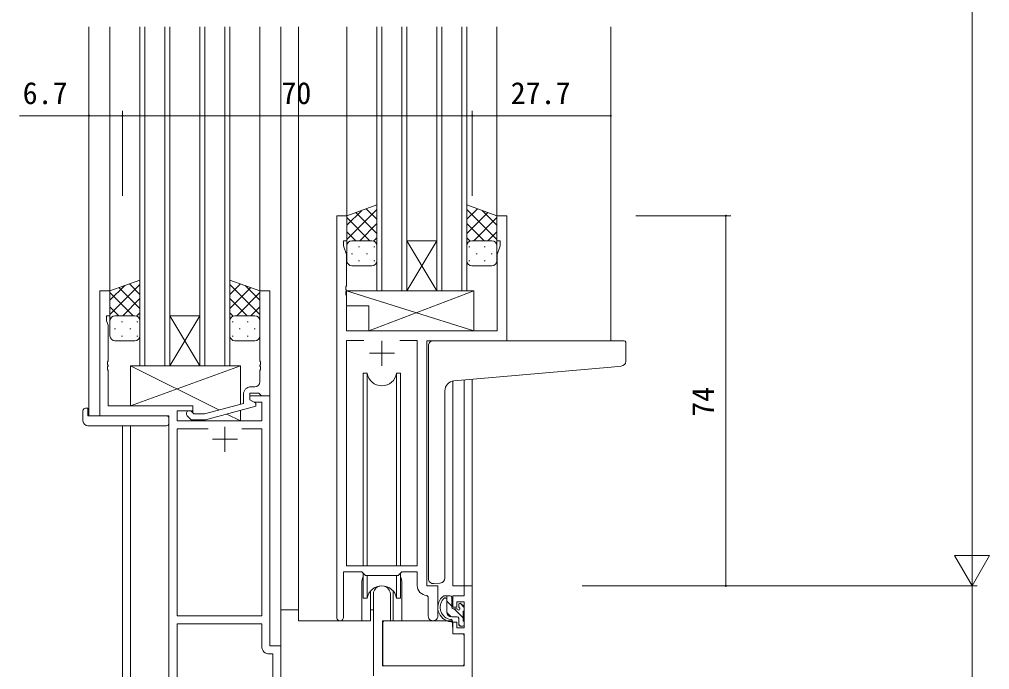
# Model space of a CAD drawing. Units: millimetres, scale not verified. Extents: x -567 to 567, y -403 to 403.
# Drawn here: x -445.1 to -251, y -167.6 to -37.6 of the extents above; entities that cross this region are included whole.
import ezdxf
from ezdxf.enums import TextEntityAlignment as Align

# ---------------------------------------------------------------- set-up
doc = ezdxf.new("R2010")
doc.units = ezdxf.units.MM
doc.header["$LTSCALE"] = 2
for name, color, linetype, lineweight in [('0-0_0', 7, 'Continuous', 9), ('0-1_USER1', 6, 'Continuous', 9), ('0-2_YKK_ZWAK', 2, 'Continuous', 9), ('0-3_YKK_11', 4, 'Continuous', 9)]:
    doc.layers.add(name, color=color, linetype=linetype, lineweight=lineweight)
doc.styles.add('ＭＳ ゴシック', font='')
doc.styles.get('ＭＳ ゴシック').set_extended_font_data('MS Gothic')

msp = doc.modelspace()

# ---------------------------------------------------------------- linework, layer by layer
at = {"layer": '0-0_0'}
for p, q in [((-381.61, -76.885), (-381.61, -157.235)), ((-379.61, -76.885), (-381.61, -76.885)), ((-379.61, -81.885), (-379.61, -76.885)), ((-349.61, -76.885), (-349.61, -81.885)), ((-347.61, -76.885), (-349.61, -76.885)), ((-347.61, -101.885), (-347.61, -76.885)), ((-380.31, -81.885), (-379.61, -81.885)), ((-380.31, -82.885), (-380.31, -81.885)), ((-379.68, -84.616), (-380.31, -82.885)), ((-349.61, -81.885), (-348.91, -81.885)), ((-348.91, -82.885), (-349.54, -84.616)), ((-348.91, -81.885), (-348.91, -82.885)), ((-379.68, -90.927), (-379.68, -84.616)), ((-349.54, -84.616), (-349.54, -99.885)), ((-379.8, -91.11), (-379.68, -90.927)), ((-379.8, -91.66), (-379.8, -91.11)), ((-429.01, -116.885), (-429.01, -91.885)), ((-429.01, -91.885), (-427.01, -91.885)), ((-427.01, -91.885), (-427.01, -96.885)), ((-397.01, -91.885), (-397.01, -105.927)), ((-395.01, -91.885), (-397.01, -91.885)), ((-395.01, -112.885), (-395.01, -91.885)), ((-379.68, -91.843), (-379.8, -91.66)), ((-379.8, -92.11), (-379.68, -91.927)), ((-379.8, -92.66), (-379.8, -92.11)), ((-379.68, -92.843), (-379.8, -92.66)), ((-379.68, -91.927), (-379.68, -91.843)), ((-379.68, -99.885), (-379.68, -92.843)), ((-427.71, -96.885), (-427.71, -97.89)), ((-427.01, -96.885), (-427.71, -96.885)), ((-427.71, -97.89), (-427.38, -98.796)), ((-427.38, -98.796), (-427.38, -105.927)), ((-349.54, -99.885), (-379.68, -99.885)), ((-379.68, -101.815), (-379.68, -146.885)), ((-376.197, -101.815), (-379.68, -101.815)), ((-376.197, -101.815), (-379.68, -101.815)), ((-372.61, -101.885), (-372.61, -106.885)), ((-365.54, -101.815), (-369.023, -101.815)), ((-365.54, -146.885), (-365.54, -101.815)), ((-363.61, -150.885), (-363.61, -101.885)), ((-363.61, -101.885), (-347.61, -101.885)), ((-375.11, -104.385), (-370.11, -104.385)), ((-427.38, -105.927), (-427.5, -106.11)), ((-427.5, -106.11), (-427.5, -106.66)), ((-427.5, -106.66), (-427.38, -106.843)), ((-397.01, -105.927), (-396.89, -106.11)), ((-396.89, -106.66), (-397.01, -106.843)), ((-396.89, -106.11), (-396.89, -106.66)), ((-427.38, -106.927), (-427.5, -107.11)), ((-427.5, -107.11), (-427.5, -107.66)), ((-427.5, -107.66), (-427.38, -107.843)), ((-427.38, -106.843), (-427.38, -106.927)), ((-427.38, -107.843), (-427.38, -114.885)), ((-397.01, -106.843), (-397.01, -106.927)), ((-397.01, -106.927), (-396.89, -107.11)), ((-396.89, -107.66), (-397.01, -107.843)), ((-397.01, -107.843), (-397.01, -110.085)), ((-396.89, -107.11), (-396.89, -107.66)), ((-400.31, -112.585), (-400.31, -114.405)), ((-399.01, -113.685), (-399.01, -112.385)), ((-399.01, -112.385), (-397.21, -112.385)), ((-398.01, -111.085), (-398.81, -111.085)), ((-397.21, -112.385), (-397.01, -112.585)), ((-397.01, -112.585), (-396.71, -112.885)), ((-400.31, -114.405), (-408.072, -116.485)), ((-399.01, -113.685), (-399.01, -112.885)), ((-399.01, -112.885), (-395.01, -112.885)), ((-397.81, -114.378), (-399.01, -113.685)), ((-398.144, -114.185), (-399.01, -113.685)), ((-396.64, -114.185), (-398.144, -114.185)), ((-397.81, -114.978), (-397.81, -114.378)), ((-396.71, -112.885), (-395.01, -112.885)), ((-396.64, -117.885), (-396.64, -114.185)), ((-395.01, -112.885), (-395.01, -162.885)), ((-427.38, -114.885), (-410.41, -114.885)), ((-413.58, -115.885), (-413.58, -117.885)), ((-410.41, -115.885), (-413.58, -115.885)), ((-410.262, -116.485), (-410.686, -116.061)), ((-410.41, -114.885), (-410.41, -115.885)), ((-407.914, -117.685), (-397.81, -114.978)), ((-415.21, -116.885), (-429.01, -116.885)), ((-415.21, -183.135), (-415.21, -116.885)), ((-413.58, -117.885), (-396.64, -117.885)), ((-411.534, -116.909), (-410.759, -117.685)), ((-410.759, -117.685), (-407.914, -117.685)), ((-408.072, -116.485), (-410.262, -116.485)), ((-413.58, -156.885), (-413.58, -119.515)), ((-413.58, -119.515), (-407.361, -119.515)), ((-404.01, -119.085), (-404.01, -124.085)), ((-400.66, -119.515), (-396.64, -119.515)), ((-400.66, -119.515), (-396.64, -119.515)), ((-396.64, -119.515), (-396.64, -156.885)), ((-406.51, -121.585), (-401.51, -121.585)), ((-379.68, -146.885), (-365.54, -146.885)), ((-380.31, -157.235), (-380.31, -148.085)), ((-375.88, -148.815), (-369.34, -148.815)), ((-369.34, -148.815), (-368.61, -148.085)), ((-368.61, -148.085), (-365.54, -148.085)), ((-365.54, -148.085), (-365.54, -150.815)), ((-361.41, -150.885), (-363.61, -150.885)), ((-361.41, -156.92), (-361.41, -150.885)), ((-356.14, -150.885), (-356.14, -152.885)), ((-354.51, -150.885), (-356.14, -150.885)), ((-354.51, -192.885), (-354.51, -150.885)), ((-374.31, -152.585), (-374.31, -168.885)), ((-370.91, -157.885), (-370.91, -152.585)), ((-363.627, -152.813), (-363.34, -153.113)), ((-363.34, -153.113), (-363.34, -156.92)), ((-358.41, -152.885), (-358.41, -155.185)), ((-356.14, -152.885), (-358.41, -152.885)), ((-358.41, -155.185), (-357.61, -155.185)), ((-357.61, -154.085), (-356.14, -154.085)), ((-357.61, -155.185), (-357.61, -154.085)), ((-356.14, -154.085), (-356.14, -159.285)), ((-396.64, -156.885), (-413.58, -156.885)), ((-413.58, -180.255), (-413.58, -158.515)), ((-413.58, -180.255), (-413.58, -158.515)), ((-413.58, -158.515), (-396.64, -158.515)), ((-396.64, -158.515), (-396.64, -163.015)), ((-372.51, -166.885), (-372.51, -157.885)), ((-372.51, -157.885), (-370.91, -157.885)), ((-358.41, -158.185), (-358.41, -160.485)), ((-357.61, -158.185), (-358.41, -158.185)), ((-357.61, -159.285), (-357.61, -158.185)), ((-358.41, -160.485), (-356.14, -160.485)), ((-356.14, -159.285), (-357.61, -159.285)), ((-356.14, -160.485), (-356.14, -166.885)), ((-395.01, -162.885), (-392.81, -162.885)), ((-392.81, -162.885), (-392.81, -180.385)), ((-395.14, -164.515), (-394.44, -164.515)), ((-394.44, -164.515), (-394.44, -180.255)), ((-356.14, -166.885), (-372.51, -166.885))]:
    msp.add_line(p, q, dxfattribs=at)
msp.add_lwpolyline([(-380.31, -148.085), (-376.61, -148.085), (-375.88, -148.815)], dxfattribs=at)
for centre, radius, start, end in [((-398.01, -110.085), 1, 270.00001, 359.99999), ((-398.81, -112.585), 1.5, 90.00001, 179.99999), ((-411.11, -116.485), 0.6, 44.99999, 225.00001), ((-372.61, -152.585), 1.7, 359.99999, 180.00001), ((-363.54, -150.815), 2, 180, 267.50807), ((-380.96, -157.235), 0.65, 179.99999, 0.00001), ((-362.375, -156.92), 0.965, 179.99999, 0.00001), ((-395.14, -163.015), 1.5, 180.00001, 269.99999)]:
    msp.add_arc(centre, radius, start, end, dxfattribs=at)
at = {"layer": '0-1_USER1'}
for p, q in [((-254.51, 192.115), (-254.51, -143.885)), ((-431.21, -72.885), (-431.21, -55.885)), ((-424.51, -72.885), (-424.51, -55.885)), ((-424.51, -72.885), (-424.51, -55.885)), ((-354.51, -72.885), (-354.51, -55.885)), ((-354.51, -72.885), (-354.51, -55.885)), ((-326.81, -72.885), (-326.81, -55.885)), ((-445.132, -56.885), (-431.21, -56.885)), ((-431.21, -56.885), (-424.51, -56.885)), ((-424.51, -56.885), (-354.51, -56.885)), ((-354.51, -56.885), (-326.81, -56.885)), ((-321.813, -76.885), (-302.81, -76.885)), ((-303.81, -150.885), (-303.81, -76.885)), ((-254.51, -150.885), (-254.51, -138.761)), ((-251.01, -144.823), (-258.01, -144.823)), ((-254.51, -150.885), (-258.01, -144.823)), ((-254.51, -150.885), (-251.01, -144.823)), ((-332.51, -150.885), (-302.81, -150.885)), ((-331.51, -150.885), (-253.51, -150.885)), ((-331.51, -150.885), (-253.51, -150.885)), ((-254.51, -150.885), (-254.51, -195.885))]:
    msp.add_line(p, q, dxfattribs=at)
for centre, start, end in [((-431.21, -56.885), 0, 180), ((-431.21, -56.885), 180, 0), ((-424.51, -56.885), 0, 180), ((-424.51, -56.885), 0, 180), ((-424.51, -56.885), 180, 0), ((-424.51, -56.885), 180, 0), ((-354.51, -56.885), 0, 180), ((-354.51, -56.885), 0, 180), ((-354.51, -56.885), 180, 0), ((-354.51, -56.885), 180, 0), ((-326.81, -56.885), 0, 180), ((-326.81, -56.885), 180, 0), ((-303.81, -76.885), 90, 270), ((-303.81, -76.885), 270, 90), ((-303.81, -150.885), 90, 270), ((-303.81, -150.885), 270, 90)]:
    msp.add_arc(centre, 0.106, start, end, dxfattribs=at)
at = {"layer": '0-2_YKK_ZWAK'}
for p, q in [((-431.21, -39.135), (-431.21, -116.885)), ((-431.21, -39.135), (-431.21, -49.135)), ((-427.01, -39.135), (-427.01, -92.385)), ((-427.01, -39.135), (-427.01, -49.135)), ((-421.01, -39.135), (-421.01, -106.886)), ((-420.01, -106.886), (-420.01, -39.135)), ((-416.01, -39.135), (-416.01, -106.886)), ((-415.01, -106.886), (-415.01, -39.135)), ((-409.01, -39.135), (-409.01, -106.886)), ((-408.01, -106.886), (-408.01, -39.135)), ((-404.01, -39.135), (-404.01, -106.886)), ((-403.01, -106.886), (-403.01, -39.135)), ((-397.01, -39.135), (-397.01, -92.385)), ((-397.01, -39.135), (-397.01, -49.135)), ((-392.81, -39.135), (-392.81, -191.885)), ((-392.81, -39.135), (-392.81, -49.135)), ((-389.31, -39.135), (-389.31, -157.885)), ((-389.31, -39.135), (-389.31, -49.135)), ((-379.61, -39.135), (-379.61, -77.385)), ((-379.61, -39.135), (-379.61, -49.135)), ((-373.61, -39.135), (-373.61, -91.886)), ((-372.61, -91.886), (-372.61, -39.135)), ((-368.61, -39.135), (-368.61, -91.886)), ((-367.61, -91.886), (-367.61, -39.135)), ((-361.61, -39.135), (-361.61, -91.886)), ((-360.61, -91.886), (-360.61, -39.135)), ((-356.61, -39.135), (-356.61, -91.886)), ((-355.61, -91.886), (-355.61, -39.135)), ((-349.61, -39.135), (-349.61, -77.385)), ((-349.61, -39.135), (-349.61, -49.135)), ((-326.81, -39.135), (-326.81, -101.885)), ((-326.81, -39.135), (-326.81, -49.135)), ((-361.61, -91.886), (-367.61, -81.886)), ((-367.61, -91.886), (-361.61, -81.886)), ((-367.61, -81.886), (-361.61, -81.886)), ((-373.61, -91.886), (-367.61, -91.886)), ((-409.01, -106.886), (-415.01, -96.886)), ((-415.01, -106.886), (-409.01, -96.886)), ((-415.01, -96.886), (-409.01, -96.886)), ((-347.91, -101.885), (-326.813, -101.885)), ((-421.01, -106.886), (-415.01, -106.886)), ((-415.01, -106.886), (-409.01, -106.886)), ((-409.01, -106.886), (-403.01, -106.886)), ((-358.41, -109.925), (-358.41, -150.885)), ((-356.14, -109.714), (-356.14, -150.885)), ((-354.51, -109.571), (-354.51, -150.885)), ((-428.71, -116.885), (-431.21, -116.885)), ((-415.21, -191.885), (-415.21, -117.185)), ((-424.51, -118.885), (-424.51, -194.585)), ((-422.88, -118.885), (-422.88, -204.485)), ((-376.61, -150.385), (-376.61, -157.885)), ((-368.61, -150.385), (-368.61, -157.885)), ((-355.84, -150.885), (-358.41, -150.885)), ((-376.61, -157.885), (-389.31, -157.885)), ((-362.383, -157.885), (-368.61, -157.885))]:
    msp.add_line(p, q, dxfattribs=at)
msp.add_lwpolyline([(-367.61, -91.886), (-361.61, -91.886), (-355.61, -91.886)], dxfattribs=at)
for start, end in [(159.63587, 180), (0, 20.36413)]:
    msp.add_arc((-372.61, -150.385), 4, start, end, dxfattribs=at)
at = {"layer": '0-3_YKK_11'}
for p, q in [((-373.61, -74.742), (-379.61, -76.885)), ((-379.61, -81.617), (-373.61, -75.617)), ((-373.61, -77.608), (-375.722, -75.496)), ((-373.61, -83.107), (-373.61, -74.742)), ((-355.61, -83.107), (-355.61, -74.742)), ((-355.61, -74.742), (-349.61, -76.885)), ((-355.61, -77.608), (-353.498, -75.496)), ((-349.61, -81.617), (-355.61, -75.617)), ((-379.61, -78.788), (-376.649, -75.828)), ((-379.61, -76.885), (-379.61, -82.885)), ((-374.99, -81.885), (-379.61, -77.265)), ((-373.61, -80.437), (-377.806, -76.241)), ((-355.61, -80.437), (-351.414, -76.241)), ((-354.23, -81.885), (-349.61, -77.265)), ((-349.61, -78.788), (-352.571, -75.828)), ((-349.61, -76.885), (-349.61, -82.885)), ((-377.05, -81.885), (-373.61, -78.445)), ((-352.17, -81.885), (-355.61, -78.445)), ((-377.818, -81.885), (-379.61, -80.093)), ((-374.278, -81.942), (-373.61, -81.274)), ((-354.942, -81.942), (-355.61, -81.274)), ((-351.402, -81.885), (-349.61, -80.093)), ((-379.61, -85.885), (-379.61, -82.885)), ((-378.61, -81.885), (-375.01, -81.885)), ((-378.21, -81.885), (-374.61, -81.885)), ((-377.275, -83.107), (-377.075, -83.107)), ((-374.245, -83.107), (-374.045, -83.107)), ((-373.61, -82.885), (-373.61, -85.885)), ((-355.61, -82.885), (-355.61, -85.885)), ((-354.975, -83.107), (-355.175, -83.107)), ((-351.01, -81.885), (-354.61, -81.885)), ((-350.61, -81.885), (-354.21, -81.885)), ((-351.945, -83.107), (-352.145, -83.107)), ((-349.61, -85.885), (-349.61, -82.885)), ((-378.69, -84.522), (-378.49, -84.522)), ((-375.66, -84.522), (-375.46, -84.522)), ((-353.56, -84.522), (-353.76, -84.522)), ((-350.53, -84.522), (-350.73, -84.522)), ((-374.61, -86.885), (-378.61, -86.885)), ((-377.275, -85.937), (-377.075, -85.937)), ((-374.245, -85.937), (-374.045, -85.937)), ((-354.975, -85.937), (-355.175, -85.937)), ((-354.61, -86.885), (-350.61, -86.885)), ((-351.945, -85.937), (-352.145, -85.937)), ((-421.01, -89.742), (-427.01, -91.885)), ((-427.01, -96.617), (-421.01, -90.617)), ((-427.01, -93.788), (-424.049, -90.828)), ((-421.01, -92.608), (-423.122, -90.496)), ((-421.01, -98.107), (-421.01, -89.742)), ((-403.01, -89.742), (-397.01, -91.885)), ((-403.01, -98.107), (-403.01, -89.742)), ((-403.01, -92.608), (-400.899, -90.496)), ((-397.01, -96.617), (-403.01, -90.617)), ((-397.01, -93.788), (-399.971, -90.828)), ((-427.01, -91.885), (-427.01, -97.885)), ((-422.39, -96.885), (-427.01, -92.265)), ((-421.01, -95.437), (-425.206, -91.241)), ((-403.01, -95.437), (-398.814, -91.241)), ((-401.631, -96.885), (-397.01, -92.265)), ((-397.01, -91.885), (-397.01, -97.885)), ((-354.184, -99.885), (-379.68, -91.886)), ((-354.184, -91.886), (-379.68, -91.886)), ((-379.68, -91.886), (-379.68, -94.886)), ((-375.184, -99.885), (-354.184, -91.886)), ((-354.184, -91.886), (-354.184, -99.885)), ((-425.218, -96.885), (-427.01, -95.093)), ((-424.45, -96.885), (-421.01, -93.445)), ((-399.57, -96.885), (-403.01, -93.445)), ((-398.802, -96.885), (-397.01, -95.093)), ((-375.184, -94.886), (-379.68, -94.886)), ((-375.184, -94.886), (-375.184, -99.885)), ((-426.01, -96.885), (-422.41, -96.885)), ((-425.61, -96.885), (-422.01, -96.885)), ((-421.678, -96.942), (-421.01, -96.274)), ((-402.342, -96.942), (-403.01, -96.274)), ((-398.41, -96.885), (-402.01, -96.885)), ((-398.01, -96.885), (-401.61, -96.885)), ((-427.01, -100.885), (-427.01, -97.885)), ((-424.675, -98.107), (-424.475, -98.107)), ((-421.645, -98.107), (-421.445, -98.107)), ((-421.01, -97.885), (-421.01, -100.885)), ((-403.01, -97.885), (-403.01, -100.885)), ((-402.375, -98.107), (-402.575, -98.107)), ((-399.345, -98.107), (-399.545, -98.107)), ((-397.01, -100.885), (-397.01, -97.885)), ((-426.09, -99.522), (-425.89, -99.522)), ((-424.675, -100.937), (-424.475, -100.937)), ((-423.06, -99.522), (-422.86, -99.522)), ((-421.645, -100.937), (-421.445, -100.937)), ((-402.375, -100.937), (-402.575, -100.937)), ((-400.96, -99.522), (-401.16, -99.522)), ((-399.345, -100.937), (-399.545, -100.937)), ((-397.93, -99.522), (-398.13, -99.522)), ((-354.184, -99.885), (-375.184, -99.885)), ((-422.01, -101.885), (-426.01, -101.885)), ((-402.01, -101.885), (-398.01, -101.885)), ((-362.31, -101.885), (-326.81, -101.885)), ((-324.11, -101.885), (-326.81, -101.885)), ((-323.81, -105.969), (-323.81, -102.185)), ((-363.31, -109.337), (-363.31, -102.885)), ((-422.91, -106.885), (-400.91, -106.885)), ((-405.232, -115.724), (-422.91, -106.885)), ((-422.91, -114.885), (-400.91, -106.885)), ((-422.91, -114.885), (-422.91, -106.885)), ((-400.91, -106.885), (-400.91, -114.566)), ((-376.36, -108.385), (-376.36, -146.885)), ((-375.568, -108.385), (-376.36, -108.385)), ((-375.568, -146.885), (-375.568, -108.385)), ((-369.652, -146.885), (-369.652, -108.385)), ((-368.86, -108.385), (-369.652, -108.385)), ((-368.86, -146.885), (-368.86, -108.385)), ((-358.184, -109.893), (-326.723, -107.14)), ((-326.723, -107.14), (-324.723, -106.965)), ((-363.31, -109.337), (-363.31, -110.341)), ((-363.31, -149.447), (-363.31, -110.341)), ((-360.01, -149.333), (-360.01, -111.885)), ((-432.41, -117.885), (-432.41, -115.885)), ((-431.91, -115.385), (-431.41, -115.385)), ((-431.41, -115.385), (-431.41, -115.885)), ((-431.41, -116.885), (-431.41, -115.885)), ((-410.41, -114.885), (-422.91, -114.885)), ((-410.41, -116.337), (-410.41, -114.885)), ((-431.41, -116.885), (-415.71, -116.885)), ((-415.21, -117.385), (-415.21, -117.885)), ((-415.21, -117.885), (-415.21, -118.385)), ((-410.41, -117.885), (-410.41, -117.685)), ((-400.91, -117.885), (-410.41, -117.885)), ((-415.71, -118.885), (-431.41, -118.885)), ((-376.36, -148.335), (-376.36, -153.385)), ((-375.568, -153.385), (-375.568, -148.815)), ((-369.652, -153.385), (-369.652, -148.815)), ((-361.01, -150.337), (-362.223, -150.443)), ((-361.01, -150.337), (-360.923, -150.329)), ((-374.86, -151.901), (-374.86, -157.885)), ((-370.36, -157.885), (-370.36, -151.901)), ((-358.94, -152.885), (-360.24, -152.885)), ((-359.64, -156.085), (-359.64, -152.885)), ((-358.64, -155.185), (-358.64, -153.185)), ((-376.36, -153.385), (-375.568, -153.385)), ((-358.64, -154.958), (-359.64, -153.958)), ((-357.24, -154.685), (-357.24, -155.024)), ((-356.14, -155.213), (-356.967, -154.386)), ((-356.228, -154.973), (-356.728, -154.473)), ((-356.14, -155.785), (-356.14, -155.185)), ((-392.806, -168.885), (-392.806, -155.685)), ((-389.31, -155.685), (-392.806, -155.685)), ((-374.86, -155.685), (-374.31, -155.685)), ((-358.766, -157.077), (-359.632, -156.211)), ((-357.54, -157.085), (-358.64, -157.085)), ((-357.701, -155.485), (-358.34, -155.485)), ((-356.34, -157.258), (-358.113, -155.485)), ((-356.34, -157.985), (-356.34, -155.985)), ((-374.86, -157.885), (-376.61, -157.885)), ((-372.386, -158.182), (-372.44, -164.385)), ((-358.508, -157.885), (-372.086, -157.885)), ((-368.61, -157.885), (-370.36, -157.885)), ((-358.508, -157.885), (-358.44, -160.485)), ((-357.24, -157.385), (-357.24, -158.685)), ((-356.858, -158.985), (-357.24, -158.603)), ((-356.94, -158.985), (-356.44, -158.985)), ((-356.14, -158.685), (-356.14, -158.185)), ((-372.405, -160.385), (-372.51, -160.385)), ((-358.44, -160.485), (-356.471, -160.485)), ((-356.14, -164.385), (-356.171, -160.782)), ((-372.44, -164.385), (-372.421, -166.588)), ((-356.159, -166.588), (-356.14, -164.385)), ((-372.51, -165.315), (-372.431, -165.394)), ((-372.121, -166.885), (-356.459, -166.885))]:
    msp.add_line(p, q, dxfattribs=at)
for points in [[(-400.91, -115.809), (-400.91, -117.885), (-403.614, -116.533)], [(-369.652, -153.385), (-368.86, -153.385), (-368.86, -148.335)]]:
    msp.add_lwpolyline(points, dxfattribs=at)
for centre, radius, start, end in [((-378.61, -82.885), 1, 90, 180), ((-378.61, -82.885), 1, 90, 180), ((-374.61, -82.885), 1, 360, 90), ((-374.61, -82.885), 1, 360, 90), ((-354.61, -82.885), 1, 90, 180), ((-354.61, -82.885), 1, 90, 180), ((-350.61, -82.885), 1, 360, 90), ((-350.61, -82.885), 1, 360, 90), ((-378.61, -85.885), 1, 180, 270), ((-374.61, -85.885), 1, 270, 360), ((-354.61, -85.885), 1, 180, 270), ((-350.61, -85.885), 1, 270, 360), ((-426.01, -97.885), 1, 90, 180), ((-426.01, -97.885), 1, 90, 180), ((-422.01, -97.885), 1, 360, 90), ((-422.01, -97.885), 1, 360, 90), ((-402.01, -97.885), 1, 90, 180), ((-402.01, -97.885), 1, 90, 180), ((-398.01, -97.885), 1, 360, 90), ((-398.01, -97.885), 1, 360, 90), ((-426.01, -100.885), 1, 180, 270), ((-422.01, -100.885), 1, 270, 360), ((-402.01, -100.885), 1, 180, 270), ((-398.01, -100.885), 1, 270, 360), ((-362.31, -102.885), 1, 135.573, 180), ((-362.31, -102.885), 1, 90, 135.573), ((-362.31, -102.885), 1, 121.36729, 135.573), ((-324.11, -102.185), 0.3, 0, 90), ((-324.81, -105.969), 1, 275, 0), ((-372.61, -107.885), 3, 189.59799, 350.40583), ((-358.01, -111.885), 2, 95, 180), ((-431.91, -115.885), 0.5, 90, 180), ((-431.41, -117.885), 1, 180, 270), ((-415.71, -117.385), 0.5, 0, 90), ((-415.71, -118.385), 0.5, 270, 0), ((-362.31, -149.447), 1, 180, 275), ((-361.01, -149.333), 1, 275, 0), ((-372.61, -153.885), 3, 9.59417, 170.40661), ((-358.526, -155.206), 2.885, 126.45193, 263.90389), ((-360.04, -153.485), 0.2, 36.8699, 156.95039), ((-358.94, -153.185), 0.3, 0, 90), ((-358.44, -155.172), 2.504, 139.45806, 259.25217), ((-360.5, -153.289), 0.3, 301.6219, 336.95039), ((-359.64, -153.185), 0.3, 216.8699, 270), ((-358.34, -155.185), 0.3, 180, 270), ((-357.24, -155.485), 0.25, 213.05573, 56.94427), ((-356.94, -154.685), 0.3, 45, 180), ((-356.94, -155.024), 0.3, 180, 236.94427), ((-356.44, -155.185), 0.3, 0, 45), ((-358.64, -156.085), 1, 180, 270), ((-357.701, -155.785), 0.3, 33.05573, 90), ((-357.54, -157.385), 0.3, 0, 90), ((-356.34, -155.785), 0.2, 270, 0), ((-372.086, -158.185), 0.3, 90, 179.5), ((-358.762, -157.835), 0.25, 253.6388, 125.58163), ((-356.94, -158.685), 0.3, 180, 270), ((-356.44, -158.685), 0.3, 270, 0), ((-356.34, -158.185), 0.2, 0, 90), ((-356.471, -160.785), 0.3, 0.5, 90), ((-372.121, -166.585), 0.3, 180.5, 270), ((-356.459, -166.585), 0.3, 270, 359.5)]:
    msp.add_arc(centre, radius, start, end, dxfattribs=at)

# ---------------------------------------------------------------- texts
at = {"layer": '0-1_USER1', "style": 'ＭＳ ゴシック'}
for s, p in [('6.7', (-444.473, -55.885)), ('70', (-392.702, -55.885)), ('27.7', (-346.837, -55.885))]:
    msp.add_text(s, height=4.399, dxfattribs=at).set_placement(p, align=Align.BOTTOM_LEFT)
msp.add_text('74', height=4.399, rotation=90, dxfattribs=at).set_placement((-304.81, -117.089), align=Align.BOTTOM_LEFT)

doc.saveas('drawing.dxf')
